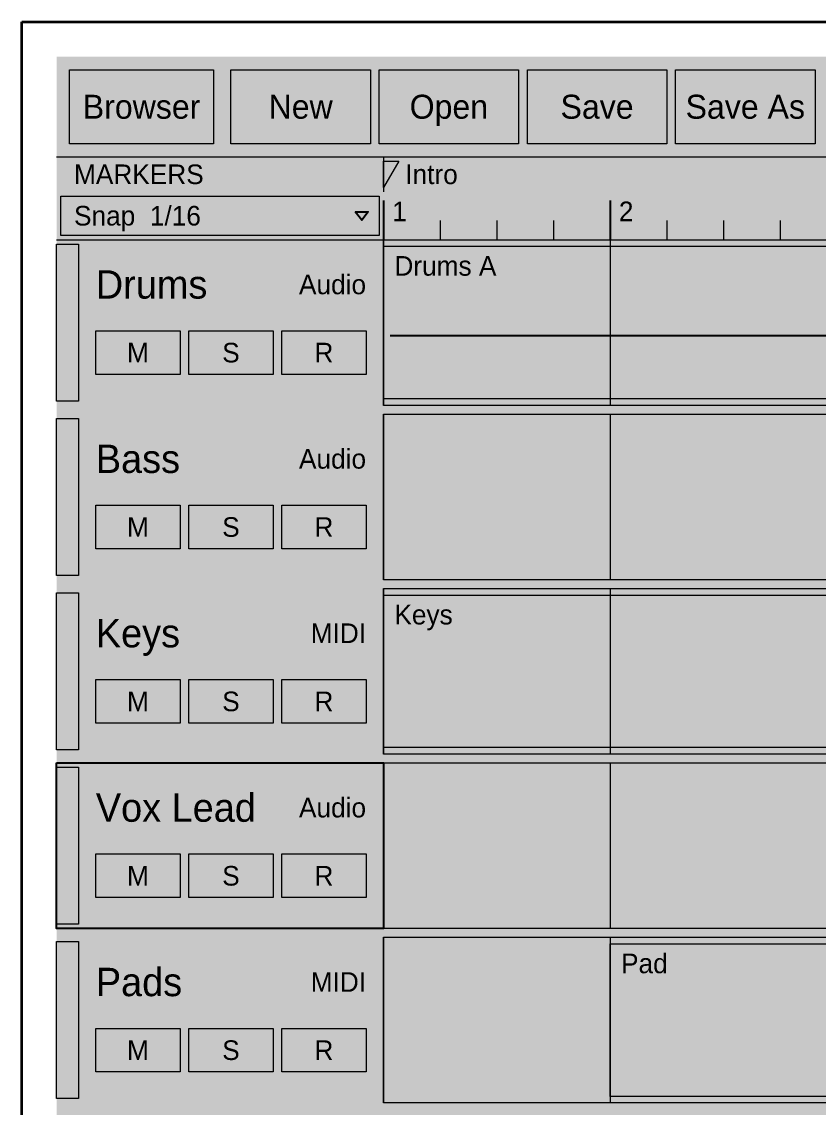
# Model space of a CAD drawing. Extents: x -16 to 3552, y -6016 to 16.
# Drawn here: x 1784 to 2149.5, y -1722 to -1224 of the extents above; entities that cross this region are included whole.
import ezdxf
from ezdxf.enums import TextEntityAlignment as Align

# ---------------------------------------------------------------- set-up
doc = ezdxf.new("R2010")
doc.units = 0
for name, color, linetype, lineweight, true_color in [('FORGE-SHEET', 7, 'Continuous', 35, 0x9aa2a8), ('UI-ACCENT', 7, 'Continuous', 18, 0xe0902f), ('UI-CLIP', 7, 'Continuous', 13, 0x2d3135), ('UI-GHOST', 7, 'Continuous', 9, 0x555c62), ('UI-HAIRLINE', 7, 'Continuous', 9, 0x34383c), ('UI-SELECT', 7, 'Continuous', 25, 0xe0902f)]:
    doc.layers.add(name, color=color, linetype=linetype, lineweight=lineweight, true_color=true_color)
for name, color, linetype, true_color in [('UI-MIDI-NOTE', 7, 'Continuous', 0xe0902f), ('UI-PANEL-BG', 7, 'Continuous', 0x232629), ('UI-RAISED', 7, 'Continuous', 0x2d3135), ('UI-SHELL-BG', 7, 'Continuous', 0x1a1c1e), ('UI-TEXT', 7, 'Continuous', 0xd6d9dc), ('UI-TEXT-SEC', 7, 'Continuous', 0x8a9095), ('UI-WAVEFORM', 7, 'Continuous', 0x707b84)]:
    doc.layers.add(name, color=color, linetype=linetype, true_color=true_color)

msp = doc.modelspace()

# ---------------------------------------------------------------- hatches: boundary and pattern name
at = {"layer": 'UI-CLIP', "true_color": 0x222528}
h = msp.add_hatch(color=7, dxfattribs=at)
h.dxf.hatch_style = 1
h.paths.add_polyline_path([(1950, -1324), (3400, -1324), (3400, -1400), (1950, -1400)])
at = {"layer": 'UI-CLIP', "true_color": 0xc86e3c}
h = msp.add_hatch(color=7, dxfattribs=at)
h.dxf.hatch_style = 1
h.paths.add_polyline_path([(1800, -1326), (1810, -1326), (1810, -1398), (1800, -1398)])
at = {"layer": 'UI-CLIP', "true_color": 0x79482c}
h = msp.add_hatch(color=7, dxfattribs=at)
h.dxf.hatch_style = 1
h.paths.add_polyline_path([(1950, -1327), (2366, -1327), (2366, -1397), (1950, -1397)])
at = {"layer": 'UI-CLIP', "true_color": 0x222528}
h = msp.add_hatch(color=7, dxfattribs=at)
h.dxf.hatch_style = 1
h.paths.add_polyline_path([(1950, -1404), (3400, -1404), (3400, -1480), (1950, -1480)])
at = {"layer": 'UI-CLIP', "true_color": 0x4e9aa6}
h = msp.add_hatch(color=7, dxfattribs=at)
h.dxf.hatch_style = 1
h.paths.add_polyline_path([(1800, -1406), (1810, -1406), (1810, -1478), (1800, -1478)])
at = {"layer": 'UI-CLIP', "true_color": 0x222528}
h = msp.add_hatch(color=7, dxfattribs=at)
h.dxf.hatch_style = 1
h.paths.add_polyline_path([(1950, -1484), (3400, -1484), (3400, -1560), (1950, -1560)])
at = {"layer": 'UI-CLIP', "true_color": 0x9a6fb0}
h = msp.add_hatch(color=7, dxfattribs=at)
h.dxf.hatch_style = 1
h.paths.add_polyline_path([(1800, -1486), (1810, -1486), (1810, -1558), (1800, -1558)])
at = {"layer": 'UI-CLIP', "true_color": 0x6d624c}
h = msp.add_hatch(color=7, dxfattribs=at)
h.dxf.hatch_style = 1
h.paths.add_polyline_path([(1950, -1487), (2366, -1487), (2366, -1557), (1950, -1557)])
at = {"layer": 'UI-CLIP', "true_color": 0x6fa855}
h = msp.add_hatch(color=7, dxfattribs=at)
h.dxf.hatch_style = 1
h.paths.add_polyline_path([(1800, -1566), (1810, -1566), (1810, -1638), (1800, -1638)])
at = {"layer": 'UI-CLIP', "true_color": 0x222528}
h = msp.add_hatch(color=7, dxfattribs=at)
h.dxf.hatch_style = 1
h.paths.add_polyline_path([(1950, -1564), (3400, -1564), (3400, -1640), (1950, -1640)])
at = {"layer": 'UI-CLIP', "true_color": 0xc95b6b}
h = msp.add_hatch(color=7, dxfattribs=at)
h.dxf.hatch_style = 1
h.paths.add_polyline_path([(1800, -1646), (1810, -1646), (1810, -1718), (1800, -1718)])
at = {"layer": 'UI-CLIP', "true_color": 0x222528}
h = msp.add_hatch(color=7, dxfattribs=at)
h.dxf.hatch_style = 1
h.paths.add_polyline_path([(1950, -1644), (3400, -1644), (3400, -1720), (1950, -1720)])
at = {"layer": 'UI-CLIP', "true_color": 0x4a7942}
h = msp.add_hatch(color=7, dxfattribs=at)
h.dxf.hatch_style = 1
h.paths.add_polyline_path([(2054, -1647), (3094, -1647), (3094, -1717), (2054, -1717)])
at = {"layer": 'UI-MIDI-NOTE', "true_color": 0xeac68a}
h = msp.add_hatch(color=7, dxfattribs=at)
h.dxf.hatch_style = 1
h.paths.add_polyline_path([(1971.64, -1505), (1990.27, -1505), (1990.27, -1510.86), (1971.64, -1510.86)])
h = msp.add_hatch(color=7, dxfattribs=at)
h.dxf.hatch_style = 1
h.paths.add_polyline_path([(2102.09, -1505), (2128.18, -1505), (2128.18, -1510.86), (2102.09, -1510.86)])
h = msp.add_hatch(color=7, dxfattribs=at)
h.dxf.hatch_style = 1
h.paths.add_polyline_path([(2139.36, -1505), (2165.45, -1505), (2165.45, -1510.86), (2139.36, -1510.86)])
h = msp.add_hatch(color=7, dxfattribs=at)
h.dxf.hatch_style = 1
h.paths.add_polyline_path([(2027.55, -1511.86), (2053.64, -1511.86), (2053.64, -1517.71), (2027.55, -1517.71)])
h = msp.add_hatch(color=7, dxfattribs=at)
h.dxf.hatch_style = 1
h.paths.add_polyline_path([(2046.18, -1511.86), (2064.82, -1511.86), (2064.82, -1517.71), (2046.18, -1517.71)])
h = msp.add_hatch(color=7, dxfattribs=at)
h.dxf.hatch_style = 1
h.paths.add_polyline_path([(1953, -1518.71), (1971.64, -1518.71), (1971.64, -1524.57), (1953, -1524.57)])
h = msp.add_hatch(color=7, dxfattribs=at)
h.dxf.hatch_style = 1
h.paths.add_polyline_path([(2120.73, -1525.57), (2139.36, -1525.57), (2139.36, -1531.43), (2120.73, -1531.43)])
h = msp.add_hatch(color=7, dxfattribs=at)
h.dxf.hatch_style = 1
h.paths.add_polyline_path([(1990.27, -1532.43), (2008.91, -1532.43), (2008.91, -1538.29), (1990.27, -1538.29)])
h = msp.add_hatch(color=7, dxfattribs=at)
h.dxf.hatch_style = 1
h.paths.add_polyline_path([(2008.91, -1539.29), (2035, -1539.29), (2035, -1545.14), (2008.91, -1545.14)])
h = msp.add_hatch(color=7, dxfattribs=at)
h.dxf.hatch_style = 1
h.paths.add_polyline_path([(2083.45, -1539.29), (2102.09, -1539.29), (2102.09, -1545.14), (2083.45, -1545.14)])
h = msp.add_hatch(color=7, dxfattribs=at)
h.dxf.hatch_style = 1
h.paths.add_polyline_path([(2064.82, -1546.14), (2076, -1546.14), (2076, -1552), (2064.82, -1552)])
h = msp.add_hatch(color=7, dxfattribs=at)
h.dxf.hatch_style = 1
h.paths.add_polyline_path([(2104, -1678.71), (2132.2, -1678.71), (2132.2, -1684.57), (2104, -1684.57)])
h = msp.add_hatch(color=7, dxfattribs=at)
h.dxf.hatch_style = 1
h.paths.add_polyline_path([(2057, -1685.57), (2122.8, -1685.57), (2122.8, -1691.43), (2057, -1691.43)])
at = {"layer": 'UI-PANEL-BG'}
h = msp.add_hatch(color=256, dxfattribs=at)
h.dxf.hatch_style = 1
h.paths.add_polyline_path([(1800, -1240), (3400, -1240), (3400, -1286), (1800, -1286)])
h = msp.add_hatch(color=256, dxfattribs=at)
h.dxf.hatch_style = 1
h.paths.add_polyline_path([(1800, -1286), (3400, -1286), (3400, -1302), (1800, -1302)])
h = msp.add_hatch(color=256, dxfattribs=at)
h.dxf.hatch_style = 1
h.paths.add_polyline_path([(1800, -1302), (3400, -1302), (3400, -1324), (1800, -1324)])
h = msp.add_hatch(color=256, dxfattribs=at)
h.dxf.hatch_style = 1
h.paths.add_polyline_path([(1800, -1324), (1950, -1324), (1950, -1400), (1800, -1400)])
h = msp.add_hatch(color=256, dxfattribs=at)
h.dxf.hatch_style = 1
h.paths.add_polyline_path([(1800, -1404), (1950, -1404), (1950, -1480), (1800, -1480)])
h = msp.add_hatch(color=256, dxfattribs=at)
h.dxf.hatch_style = 1
h.paths.add_polyline_path([(1800, -1484), (1950, -1484), (1950, -1560), (1800, -1560)])
h = msp.add_hatch(color=256, dxfattribs=at)
h.dxf.hatch_style = 1
h.paths.add_polyline_path([(1800, -1564), (1950, -1564), (1950, -1640), (1800, -1640)])
h = msp.add_hatch(color=256, dxfattribs=at)
h.dxf.hatch_style = 1
h.paths.add_polyline_path([(1800, -1644), (1950, -1644), (1950, -1720), (1800, -1720)])
at = {"layer": 'UI-RAISED'}
h = msp.add_hatch(color=256, dxfattribs=at)
h.dxf.hatch_style = 1
h.paths.add_polyline_path([(1806, -1246), (1872, -1246), (1872, -1280), (1806, -1280)])
h = msp.add_hatch(color=256, dxfattribs=at)
h.dxf.hatch_style = 1
h.paths.add_polyline_path([(1880, -1246), (1944, -1246), (1944, -1280), (1880, -1280)])
h = msp.add_hatch(color=256, dxfattribs=at)
h.dxf.hatch_style = 1
h.paths.add_polyline_path([(1948, -1246), (2012, -1246), (2012, -1280), (1948, -1280)])
h = msp.add_hatch(color=256, dxfattribs=at)
h.dxf.hatch_style = 1
h.paths.add_polyline_path([(2016, -1246), (2080, -1246), (2080, -1280), (2016, -1280)])
h = msp.add_hatch(color=256, dxfattribs=at)
h.dxf.hatch_style = 1
h.paths.add_polyline_path([(2084, -1246), (2148, -1246), (2148, -1280), (2084, -1280)])
h = msp.add_hatch(color=256, dxfattribs=at)
h.dxf.hatch_style = 1
h.paths.add_polyline_path([(1802, -1304), (1948, -1304), (1948, -1322), (1802, -1322)])
h = msp.add_hatch(color=256, dxfattribs=at)
h.dxf.hatch_style = 1
h.paths.add_polyline_path([(1818, -1365.8), (1856.67, -1365.8), (1856.67, -1385.8), (1818, -1385.8)])
h = msp.add_hatch(color=256, dxfattribs=at)
h.dxf.hatch_style = 1
h.paths.add_polyline_path([(1860.67, -1365.8), (1899.33, -1365.8), (1899.33, -1385.8), (1860.67, -1385.8)])
h = msp.add_hatch(color=256, dxfattribs=at)
h.dxf.hatch_style = 1
h.paths.add_polyline_path([(1903.33, -1365.8), (1942, -1365.8), (1942, -1385.8), (1903.33, -1385.8)])
h = msp.add_hatch(color=256, dxfattribs=at)
h.dxf.hatch_style = 1
h.paths.add_polyline_path([(1818, -1445.8), (1856.67, -1445.8), (1856.67, -1465.8), (1818, -1465.8)])
h = msp.add_hatch(color=256, dxfattribs=at)
h.dxf.hatch_style = 1
h.paths.add_polyline_path([(1860.67, -1445.8), (1899.33, -1445.8), (1899.33, -1465.8), (1860.67, -1465.8)])
h = msp.add_hatch(color=256, dxfattribs=at)
h.dxf.hatch_style = 1
h.paths.add_polyline_path([(1903.33, -1445.8), (1942, -1445.8), (1942, -1465.8), (1903.33, -1465.8)])
h = msp.add_hatch(color=256, dxfattribs=at)
h.dxf.hatch_style = 1
h.paths.add_polyline_path([(1818, -1525.8), (1856.67, -1525.8), (1856.67, -1545.8), (1818, -1545.8)])
h = msp.add_hatch(color=256, dxfattribs=at)
h.dxf.hatch_style = 1
h.paths.add_polyline_path([(1860.67, -1525.8), (1899.33, -1525.8), (1899.33, -1545.8), (1860.67, -1545.8)])
h = msp.add_hatch(color=256, dxfattribs=at)
h.dxf.hatch_style = 1
h.paths.add_polyline_path([(1903.33, -1525.8), (1942, -1525.8), (1942, -1545.8), (1903.33, -1545.8)])
h = msp.add_hatch(color=256, dxfattribs=at)
h.dxf.hatch_style = 1
h.paths.add_polyline_path([(1818, -1605.8), (1856.67, -1605.8), (1856.67, -1625.8), (1818, -1625.8)])
h = msp.add_hatch(color=256, dxfattribs=at)
h.dxf.hatch_style = 1
h.paths.add_polyline_path([(1860.67, -1605.8), (1899.33, -1605.8), (1899.33, -1625.8), (1860.67, -1625.8)])
h = msp.add_hatch(color=256, dxfattribs=at)
h.dxf.hatch_style = 1
h.paths.add_polyline_path([(1903.33, -1605.8), (1942, -1605.8), (1942, -1625.8), (1903.33, -1625.8)])
h = msp.add_hatch(color=256, dxfattribs=at)
h.dxf.hatch_style = 1
h.paths.add_polyline_path([(1818, -1685.8), (1856.67, -1685.8), (1856.67, -1705.8), (1818, -1705.8)])
h = msp.add_hatch(color=256, dxfattribs=at)
h.dxf.hatch_style = 1
h.paths.add_polyline_path([(1860.67, -1685.8), (1899.33, -1685.8), (1899.33, -1705.8), (1860.67, -1705.8)])
h = msp.add_hatch(color=256, dxfattribs=at)
h.dxf.hatch_style = 1
h.paths.add_polyline_path([(1903.33, -1685.8), (1942, -1685.8), (1942, -1705.8), (1903.33, -1705.8)])
at = {"layer": 'UI-SHELL-BG'}
h = msp.add_hatch(color=256, dxfattribs=at)
h.dxf.hatch_style = 1
h.paths.add_polyline_path([(1800, -1286), (3400, -1286), (3400, -2016), (1800, -2016)])
at = {"layer": 'UI-WAVEFORM'}
h = msp.add_hatch(color=256, dxfattribs=at)
h.dxf.hatch_style = 1
h.paths.add_polyline_path([(1953, -1359.74), (1956.01, -1355.32), (1959.03, -1352.13), (1962.04, -1351.83), (1965.06, -1351.62), (1968.07, -1351.36), (1971.09, -1352.38), (1974.1, -1352.12), (1977.12, -1351.79), (1980.13, -1351.36), (1983.15, -1352.97), (1986.16, -1353.4), (1989.18, -1354.24), (1992.19, -1353.23), (1995.21, -1353.17), (1998.22, -1354.65), (2001.24, -1353.76), (2004.25, -1353.61), (2007.26, -1354.33), (2010.28, -1354.99), (2013.29, -1356.23), (2016.31, -1357.24), (2019.32, -1357.32), (2022.34, -1358.12), (2025.35, -1358.6), (2028.37, -1359.02), (2031.38, -1359.61), (2034.4, -1359.88), (2037.41, -1360.3), (2040.43, -1360.68), (2043.44, -1361.23), (2046.46, -1361.69), (2049.47, -1361.64), (2052.49, -1361.28), (2055.5, -1360.9), (2058.51, -1360.54), (2061.53, -1359.6), (2064.54, -1358.8), (2067.56, -1358.22), (2070.57, -1357.77), (2073.59, -1357.76), (2076.6, -1357.64), (2079.62, -1357.29), (2082.63, -1357.26), (2085.65, -1355.87), (2088.66, -1355.6), (2091.68, -1354.41), (2094.69, -1354.52), (2097.71, -1353.18), (2100.72, -1352.55), (2103.74, -1353.97), (2106.75, -1354.08), (2109.76, -1352.31), (2112.78, -1352.37), (2115.79, -1350.98), (2118.81, -1351.68), (2121.82, -1352.81), (2124.84, -1351.82), (2127.85, -1350.86), (2130.87, -1351.72), (2133.88, -1352.62), (2136.9, -1352.38), (2139.91, -1350.52), (2142.93, -1350.16), (2145.94, -1351.77), (2148.96, -1352.26), (2151.97, -1352.94), (2154.99, -1353.44), (2158, -1351.83), (2161.01, -1352.72), (2164.03, -1352.3), (2167.04, -1352.48), (2170.06, -1353.32), (2173.07, -1352.61), (2176.09, -1353.77), (2179.1, -1353.39), (2182.12, -1354.48), (2185.13, -1354.58), (2188.15, -1355.21), (2191.16, -1355.61), (2194.18, -1354.84), (2197.19, -1355), (2200.21, -1356.06), (2203.22, -1356.06), (2206.24, -1357.15), (2209.25, -1357.72), (2212.26, -1357.83), (2215.28, -1358.37), (2218.29, -1359.28), (2221.31, -1359.5), (2224.32, -1360.24), (2227.34, -1360.84), (2230.35, -1361.34), (2233.37, -1361.7), (2236.38, -1361.63), (2239.4, -1361.42), (2242.41, -1361.09), (2245.43, -1360.41), (2248.44, -1360.03), (2251.46, -1359.3), (2254.47, -1358.89), (2257.49, -1358.35), (2260.5, -1357.19), (2263.51, -1356.97), (2266.53, -1356.48), (2269.54, -1355.53), (2272.56, -1355.97), (2275.57, -1356.07), (2278.59, -1354.48), (2281.6, -1353.64), (2284.62, -1354.22), (2287.63, -1354.49), (2290.65, -1353.22), (2293.66, -1351.95), (2296.68, -1352.96), (2299.69, -1351.47), (2302.71, -1350.76), (2305.72, -1351.02), (2308.74, -1351.54), (2311.75, -1352.59), (2314.76, -1353.24), (2317.78, -1351.01), (2320.79, -1351.84), (2323.81, -1350.96), (2326.82, -1351.76), (2329.84, -1350.61), (2332.85, -1350.69), (2335.87, -1351.59), (2338.88, -1352.42), (2341.9, -1351.44), (2344.91, -1352.75), (2347.93, -1353.07), (2350.94, -1352.49), (2353.96, -1351.61), (2356.97, -1351.9), (2359.99, -1352.97), (2363, -1352.23), (2363, -1383.77), (2359.99, -1383.03), (2356.97, -1384.1), (2353.96, -1384.39), (2350.94, -1383.51), (2347.93, -1382.93), (2344.91, -1383.25), (2341.9, -1384.56), (2338.88, -1383.58), (2335.87, -1384.41), (2332.85, -1385.31), (2329.84, -1385.39), (2326.82, -1384.24), (2323.81, -1385.04), (2320.79, -1384.16), (2317.78, -1384.99), (2314.76, -1382.76), (2311.75, -1383.41), (2308.74, -1384.46), (2305.72, -1384.98), (2302.71, -1385.24), (2299.69, -1384.53), (2296.68, -1383.04), (2293.66, -1384.05), (2290.65, -1382.78), (2287.63, -1381.51), (2284.62, -1381.78), (2281.6, -1382.36), (2278.59, -1381.52), (2275.57, -1379.93), (2272.56, -1380.03), (2269.54, -1380.47), (2266.53, -1379.52), (2263.51, -1379.03), (2260.5, -1378.81), (2257.49, -1377.65), (2254.47, -1377.11), (2251.46, -1376.7), (2248.44, -1375.97), (2245.43, -1375.59), (2242.41, -1374.91), (2239.4, -1374.58), (2236.38, -1374.37), (2233.37, -1374.3), (2230.35, -1374.66), (2227.34, -1375.16), (2224.32, -1375.76), (2221.31, -1376.5), (2218.29, -1376.72), (2215.28, -1377.63), (2212.26, -1378.17), (2209.25, -1378.28), (2206.24, -1378.85), (2203.22, -1379.94), (2200.21, -1379.94), (2197.19, -1381), (2194.18, -1381.16), (2191.16, -1380.39), (2188.15, -1380.79), (2185.13, -1381.42), (2182.12, -1381.52), (2179.1, -1382.61), (2176.09, -1382.23), (2173.07, -1383.39), (2170.06, -1382.68), (2167.04, -1383.52), (2164.03, -1383.7), (2161.01, -1383.28), (2158, -1384.17), (2154.99, -1382.56), (2151.97, -1383.06), (2148.96, -1383.74), (2145.94, -1384.23), (2142.93, -1385.84), (2139.91, -1385.48), (2136.9, -1383.62), (2133.88, -1383.38), (2130.87, -1384.28), (2127.85, -1385.14), (2124.84, -1384.18), (2121.82, -1383.19), (2118.81, -1384.32), (2115.79, -1385.02), (2112.78, -1383.63), (2109.76, -1383.69), (2106.75, -1381.92), (2103.74, -1382.03), (2100.72, -1383.45), (2097.71, -1382.82), (2094.69, -1381.48), (2091.68, -1381.59), (2088.66, -1380.4), (2085.65, -1380.13), (2082.63, -1378.74), (2079.62, -1378.71), (2076.6, -1378.36), (2073.59, -1378.24), (2070.57, -1378.23), (2067.56, -1377.78), (2064.54, -1377.2), (2061.53, -1376.4), (2058.51, -1375.46), (2055.5, -1375.1), (2052.49, -1374.72), (2049.47, -1374.36), (2046.46, -1374.31), (2043.44, -1374.77), (2040.43, -1375.32), (2037.41, -1375.7), (2034.4, -1376.12), (2031.38, -1376.39), (2028.37, -1376.98), (2025.35, -1377.4), (2022.34, -1377.88), (2019.32, -1378.68), (2016.31, -1378.76), (2013.29, -1379.77), (2010.28, -1381.01), (2007.26, -1381.67), (2004.25, -1382.39), (2001.24, -1382.24), (1998.22, -1381.35), (1995.21, -1382.83), (1992.19, -1382.77), (1989.18, -1381.76), (1986.16, -1382.6), (1983.15, -1383.03), (1980.13, -1384.64), (1977.12, -1384.21), (1974.1, -1383.88), (1971.09, -1383.62), (1968.07, -1384.64), (1965.06, -1384.38), (1962.04, -1384.17), (1959.03, -1383.87), (1956.01, -1380.68), (1953, -1376.26)])

# ---------------------------------------------------------------- linework, layer by layer
at = {"layer": 'FORGE-SHEET'}
msp.add_lwpolyline([(1784, -1224), (3416, -1224), (3416, -2296), (1784, -2296)], close=True, dxfattribs=at)
at = {"layer": 'UI-ACCENT'}
msp.add_lwpolyline([(1950, -1288), (1957, -1288), (1950, -1300)], close=True, dxfattribs=at)
at = {"layer": 'UI-GHOST'}
for p, q in [((1950, -1324), (1950, -1400)), ((2054, -1324), (2054, -1400)), ((1950, -1404), (1950, -1480)), ((2054, -1404), (2054, -1480)), ((1950, -1484), (1950, -1560)), ((2054, -1484), (2054, -1560)), ((1950, -1564), (1950, -1640)), ((2054, -1564), (2054, -1640)), ((1950, -1644), (1950, -1720)), ((2054, -1644), (2054, -1720))]:
    msp.add_line(p, q, dxfattribs=at)
at = {"layer": 'UI-HAIRLINE'}
for p, q in [((1800, -1286), (3400, -1286)), ((1950, -1286), (1950, -1302)), ((1976, -1315.2), (1976, -1324)), ((2002, -1315.2), (2002, -1324)), ((2028, -1315.2), (2028, -1324)), ((2080, -1315.2), (2080, -1324)), ((2106, -1315.2), (2106, -1324)), ((2132, -1315.2), (2132, -1324)), ((1800, -1324), (3400, -1324))]:
    msp.add_line(p, q, dxfattribs=at)
for points in [[(1806, -1246), (1872, -1246), (1872, -1280), (1806, -1280)], [(1880, -1246), (1944, -1246), (1944, -1280), (1880, -1280)], [(1948, -1246), (2012, -1246), (2012, -1280), (1948, -1280)], [(2016, -1246), (2080, -1246), (2080, -1280), (2016, -1280)], [(2084, -1246), (2148, -1246), (2148, -1280), (2084, -1280)], [(1802, -1304), (1948, -1304), (1948, -1322), (1802, -1322)], [(1800, -1326), (1810, -1326), (1810, -1398), (1800, -1398)], [(1818, -1365.8), (1856.67, -1365.8), (1856.67, -1385.8), (1818, -1385.8)], [(1860.67, -1365.8), (1899.33, -1365.8), (1899.33, -1385.8), (1860.67, -1385.8)], [(1903.33, -1365.8), (1942, -1365.8), (1942, -1385.8), (1903.33, -1385.8)], [(1800, -1406), (1810, -1406), (1810, -1478), (1800, -1478)], [(1818, -1445.8), (1856.67, -1445.8), (1856.67, -1465.8), (1818, -1465.8)], [(1860.67, -1445.8), (1899.33, -1445.8), (1899.33, -1465.8), (1860.67, -1465.8)], [(1903.33, -1445.8), (1942, -1445.8), (1942, -1465.8), (1903.33, -1465.8)], [(1800, -1486), (1810, -1486), (1810, -1558), (1800, -1558)], [(1818, -1525.8), (1856.67, -1525.8), (1856.67, -1545.8), (1818, -1545.8)], [(1860.67, -1525.8), (1899.33, -1525.8), (1899.33, -1545.8), (1860.67, -1545.8)], [(1903.33, -1525.8), (1942, -1525.8), (1942, -1545.8), (1903.33, -1545.8)], [(1800, -1566), (1810, -1566), (1810, -1638), (1800, -1638)], [(1818, -1605.8), (1856.67, -1605.8), (1856.67, -1625.8), (1818, -1625.8)], [(1860.67, -1605.8), (1899.33, -1605.8), (1899.33, -1625.8), (1860.67, -1625.8)], [(1903.33, -1605.8), (1942, -1605.8), (1942, -1625.8), (1903.33, -1625.8)], [(1800, -1646), (1810, -1646), (1810, -1718), (1800, -1718)], [(1818, -1685.8), (1856.67, -1685.8), (1856.67, -1705.8), (1818, -1705.8)], [(1860.67, -1685.8), (1899.33, -1685.8), (1899.33, -1705.8), (1860.67, -1705.8)], [(1903.33, -1685.8), (1942, -1685.8), (1942, -1705.8), (1903.33, -1705.8)]]:
    msp.add_lwpolyline(points, close=True, dxfattribs=at)
at = {"layer": 'UI-HAIRLINE', "true_color": 0x141618}
for points in [[(1950, -1324), (3400, -1324), (3400, -1400), (1950, -1400)], [(1950, -1404), (3400, -1404), (3400, -1480), (1950, -1480)], [(1950, -1484), (3400, -1484), (3400, -1560), (1950, -1560)], [(1950, -1564), (3400, -1564), (3400, -1640), (1950, -1640)], [(1950, -1644), (3400, -1644), (3400, -1720), (1950, -1720)]]:
    msp.add_lwpolyline(points, close=True, dxfattribs=at)
at = {"layer": 'UI-HAIRLINE', "true_color": 0x101010}
for points in [[(1950, -1327), (2366, -1327), (2366, -1397), (1950, -1397)], [(1950, -1487), (2366, -1487), (2366, -1557), (1950, -1557)], [(2054, -1647), (3094, -1647), (3094, -1717), (2054, -1717)]]:
    msp.add_lwpolyline(points, close=True, dxfattribs=at)
at = {"layer": 'UI-SELECT'}
msp.add_lwpolyline([(1800, -1564), (1950, -1564), (1950, -1640), (1800, -1640)], close=True, dxfattribs=at)
at = {"layer": 'UI-TEXT-SEC'}
for p, q in [((1950, -1306), (1950, -1324)), ((2054, -1306), (2054, -1324))]:
    msp.add_line(p, q, dxfattribs=at)
msp.add_lwpolyline([(1937, -1311.2), (1943, -1311.2), (1940, -1315.1)], close=True, dxfattribs=at)
at = {"layer": 'UI-WAVEFORM'}
msp.add_line((1953, -1368), (2363, -1368), dxfattribs=at)

# ---------------------------------------------------------------- texts
at = {"layer": 'UI-TEXT'}
for s, height, p in [('Browser', 11, (1839, -1263)), ('New', 11, (1912, -1263)), ('Open', 11, (1980, -1263)), ('Save', 11, (2048, -1263)), ('Save As', 11, (2116, -1263)), ('M', 9, (1837.33, -1375.8)), ('S', 9, (1880, -1375.8)), ('R', 9, (1922.67, -1375.8)), ('M', 9, (1837.33, -1455.8)), ('S', 9, (1880, -1455.8)), ('R', 9, (1922.67, -1455.8)), ('M', 9, (1837.33, -1535.8)), ('S', 9, (1880, -1535.8)), ('R', 9, (1922.67, -1535.8)), ('M', 9, (1837.33, -1615.8)), ('S', 9, (1880, -1615.8)), ('R', 9, (1922.67, -1615.8)), ('M', 9, (1837.33, -1695.8)), ('S', 9, (1880, -1695.8)), ('R', 9, (1922.67, -1695.8))]:
    msp.add_text(s, height=height, dxfattribs=at).set_placement(p, align=Align.MIDDLE_CENTER)
for s, height, p in [('Snap  1/16', 9, (1808, -1313)), ('Drums A', 9, (1955, -1336)), ('Drums', 13, (1818, -1344.52)), ('Bass', 13, (1818, -1424.52)), ('Keys', 9, (1955, -1496)), ('Keys', 13, (1818, -1504.52)), ('Vox Lead', 13, (1818, -1584.52)), ('Pad', 9, (2059, -1656)), ('Pads', 13, (1818, -1664.52))]:
    msp.add_text(s, height=height, dxfattribs=at).set_placement(p, align=Align.MIDDLE_LEFT)
at = {"layer": 'UI-TEXT-SEC'}
for s, p in [('MARKERS', (1808, -1294)), ('Intro', (1960, -1294)), ('1', (1954, -1311)), ('2', (2058, -1311))]:
    msp.add_text(s, height=9, dxfattribs=at).set_placement(p, align=Align.MIDDLE_LEFT)
for s, p in [('Audio', (1942, -1344.52)), ('Audio', (1942, -1424.52)), ('MIDI', (1942, -1504.52)), ('Audio', (1942, -1584.52)), ('MIDI', (1942, -1664.52))]:
    msp.add_text(s, height=9, dxfattribs=at).set_placement(p, align=Align.MIDDLE_RIGHT)

doc.saveas('drawing.dxf')
